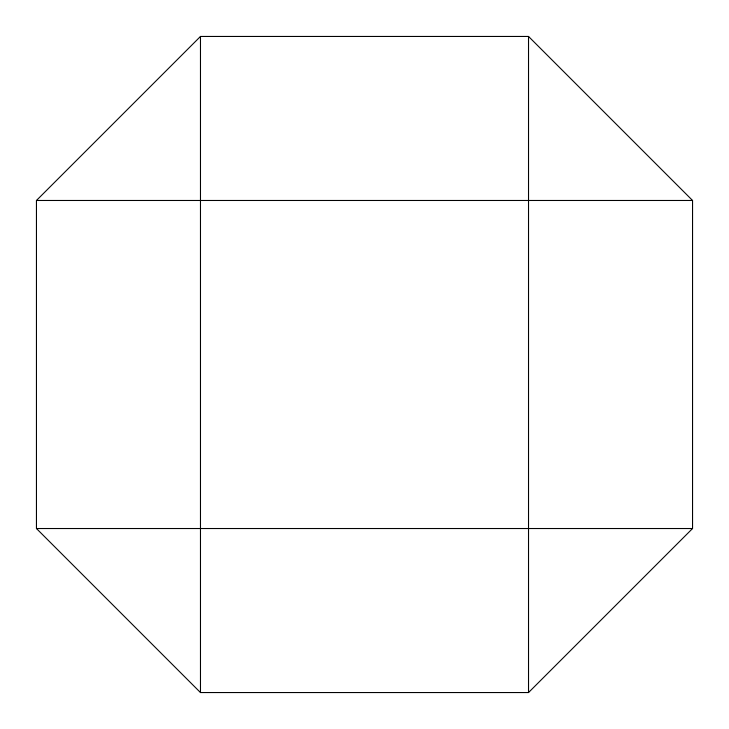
<?xml version="1.0" encoding="UTF-8"?>
<svg xmlns="http://www.w3.org/2000/svg" width="729" height="729" viewBox="0 0 729 729"><rect width="100%" height="100%" fill="white"/><g stroke="black" fill="none" stroke-linecap="round" stroke-linejoin="round"><path stroke-width="1.09" d="M36.45 200.475L200.475 36.45L528.525 36.45L692.55 200.475L692.55 528.525L528.525 692.55L200.475 692.55L36.45 528.525L36.45 200.475L692.55 200.475M36.45 528.525L692.55 528.525M528.525 36.45L528.525 692.55M200.475 36.45L200.475 692.55"/></g></svg>
